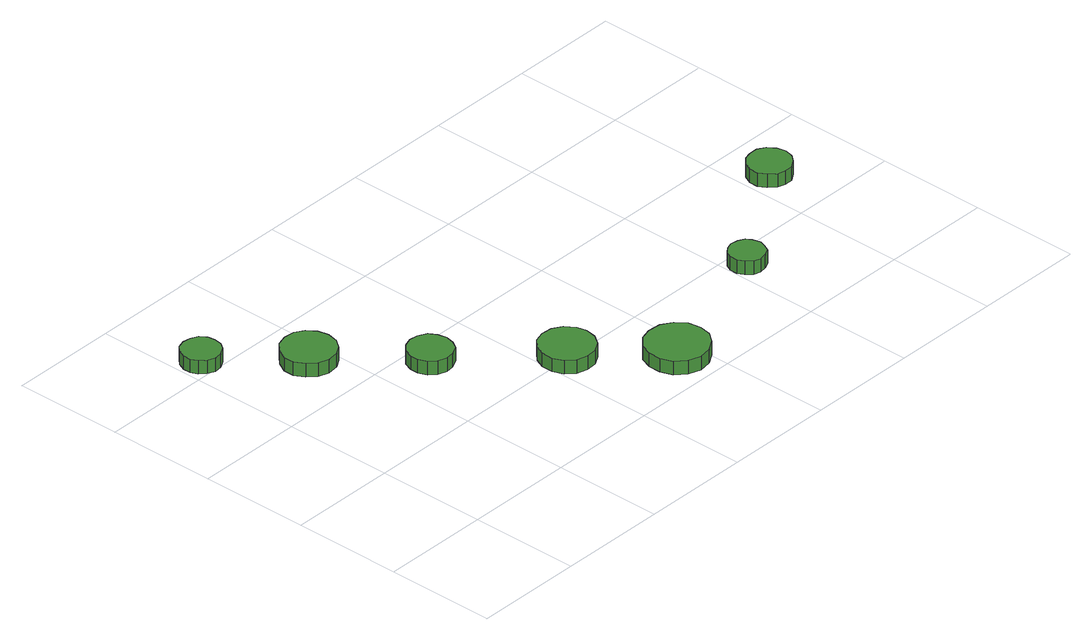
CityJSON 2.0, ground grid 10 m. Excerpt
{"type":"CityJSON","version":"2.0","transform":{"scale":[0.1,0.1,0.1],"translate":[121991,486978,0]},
"CityObjects":{
"tree1":{"type":"SolitaryVegetationObject","attributes":{"function":"something"},"geometry":[{"type":"MultiSurface","lod":"1","boundaries":[[[0,1,2,3,4,5,6,7,8,9,10,11,12,13,14]],[[15,16,17,18,19,20,21,22,23,24,25,26,27,28,29]],[[0,29,28,1]],[[1,28,27,2]],[[2,27,26,3]],[[3,26,25,4]],[[4,25,24,5]],[[5,24,23,6]],[[6,23,22,7]],[[7,22,21,8]],[[8,21,20,9]],[[9,20,19,10]],[[10,19,18,11]],[[11,18,17,12]],[[12,17,16,13]],[[13,16,15,14]],[[14,15,29,0]]]}]},
"tree2":{"type":"SolitaryVegetationObject","attributes":{"function":"something"},"geometry":[{"type":"MultiSurface","lod":"1","boundaries":[[[30,31,32,33,34,35,36,37,38,39,40,41,42,43,44]],[[45,46,47,48,49,50,51,52,53,54,55,56,57,58,59]],[[30,59,58,31]],[[31,58,57,32]],[[32,57,56,33]],[[33,56,55,34]],[[34,55,54,35]],[[35,54,53,36]],[[36,53,52,37]],[[37,52,51,38]],[[38,51,50,39]],[[39,50,49,40]],[[40,49,48,41]],[[41,48,47,42]],[[42,47,46,43]],[[43,46,45,44]],[[44,45,59,30]]]}]},
"tree3":{"type":"SolitaryVegetationObject","attributes":{"function":"something"},"geometry":[{"type":"MultiSurface","lod":"1","boundaries":[[[60,61,62,63,64,65,66,67,68,69,70,71,72,73,74]],[[75,76,77,78,79,80,81,82,83,84,85,86,87,88,89]],[[60,89,88,61]],[[61,88,87,62]],[[62,87,86,63]],[[63,86,85,64]],[[64,85,84,65]],[[65,84,83,66]],[[66,83,82,67]],[[67,82,81,68]],[[68,81,80,69]],[[69,80,79,70]],[[70,79,78,71]],[[71,78,77,72]],[[72,77,76,73]],[[73,76,75,74]],[[74,75,89,60]]]}]},
"tree4":{"type":"SolitaryVegetationObject","attributes":{"function":"something"},"geometry":[{"type":"MultiSurface","lod":"1","boundaries":[[[90,91,92,93,94,95,96,97,98,99,100,101,102,103,104]],[[105,106,107,108,109,110,111,112,113,114,115,116,117,118,119]],[[90,119,118,91]],[[91,118,117,92]],[[92,117,116,93]],[[93,116,115,94]],[[94,115,114,95]],[[95,114,113,96]],[[96,113,112,97]],[[97,112,111,98]],[[98,111,110,99]],[[99,110,109,100]],[[100,109,108,101]],[[101,108,107,102]],[[102,107,106,103]],[[103,106,105,104]],[[104,105,119,90]]]}]},
"tree5":{"type":"SolitaryVegetationObject","attributes":{"function":"something"},"geometry":[{"type":"MultiSurface","lod":"1","boundaries":[[[120,121,122,123,124,125,126,127,128,129,130,131,132,133,134]],[[135,136,137,138,139,140,141,142,143,144,145,146,147,148,149]],[[120,149,148,121]],[[121,148,147,122]],[[122,147,146,123]],[[123,146,145,124]],[[124,145,144,125]],[[125,144,143,126]],[[126,143,142,127]],[[127,142,141,128]],[[128,141,140,129]],[[129,140,139,130]],[[130,139,138,131]],[[131,138,137,132]],[[132,137,136,133]],[[133,136,135,134]],[[134,135,149,120]]]}]},
"tree6":{"type":"SolitaryVegetationObject","attributes":{"function":"something"},"geometry":[{"type":"MultiSurface","lod":"1","boundaries":[[[150,151,152,153,154,155,156,157,158,159,160,161,162,163,164]],[[165,166,167,168,169,170,171,172,173,174,175,176,177,178,179]],[[150,179,178,151]],[[151,178,177,152]],[[152,177,176,153]],[[153,176,175,154]],[[154,175,174,155]],[[155,174,173,156]],[[156,173,172,157]],[[157,172,171,158]],[[158,171,170,159]],[[159,170,169,160]],[[160,169,168,161]],[[161,168,167,162]],[[162,167,166,163]],[[163,166,165,164]],[[164,165,179,150]]]}]},
"tree7":{"type":"SolitaryVegetationObject","attributes":{"function":"something"},"geometry":[{"type":"MultiSurface","lod":"1","boundaries":[[[180,181,182,183,184,185,186,187,188,189,190,191,192,193,194]],[[195,196,197,198,199,200,201,202,203,204,205,206,207,208,209]],[[180,209,208,181]],[[181,208,207,182]],[[182,207,206,183]],[[183,206,205,184]],[[184,205,204,185]],[[185,204,203,186]],[[186,203,202,187]],[[187,202,201,188]],[[188,201,200,189]],[[189,200,199,190]],[[190,199,198,191]],[[191,198,197,192]],[[192,197,196,193]],[[193,196,195,194]],[[194,195,209,180]]]}]}
},
"vertices":[
[38,316,14],[37,323,14],[33,329,14],[26,332,14],[19,333,14],[12,331,14],[7,326,14],[4,319,14],[4,312,14],[7,306,14],[12,301,14],[19,298,14],[26,299,14],[33,303,14],[37,309,14],[37,309,1],[33,303,1],[26,299,1],[19,298,1],[12,301,1],[7,306,1],[4,312,1],[4,319,1],[7,326,1],[12,331,1],[19,333,1],[26,332,1],[33,329,1],[37,323,1],[38,316,1],
[103,252,15],[101,262,15],[95,270,15],[87,275,15],[77,276,15],[67,273,15],[60,266,15],[55,257,15],[55,247,15],[60,238,15],[67,231,15],[77,228,15],[87,229,15],[95,234,15],[101,242,15],[101,242,2],[95,234,2],[87,229,2],[77,228,2],[67,231,2],[60,238,2],[55,247,2],[55,257,2],[60,266,2],[67,273,2],[77,276,2],[87,275,2],[95,270,2],[101,262,2],[103,252,2],
[161,177,17],[159,185,17],[155,192,17],[147,196,17],[139,197,17],[131,194,17],[125,189,17],[122,181,17],[122,173,17],[125,165,17],[131,160,17],[139,157,17],[147,158,17],[155,162,17],[159,169,17],[159,169,4],[155,162,4],[147,158,4],[139,157,4],[131,160,4],[125,165,4],[122,173,4],[122,181,4],[125,189,4],[131,194,4],[139,197,4],[147,196,4],[155,192,4],[159,185,4],[161,177,4],
[241,98,19],[239,107,19],[233,116,19],[224,121,19],[214,122,19],[204,119,19],[197,112,19],[193,103,19],[193,92,19],[197,83,19],[204,76,19],[214,73,19],[224,74,19],[233,79,19],[239,88,19],[239,88,6],[233,79,6],[224,74,6],[214,73,6],[204,76,6],[197,83,6],[193,92,6],[193,103,6],[197,112,6],[204,119,6],[214,122,6],[224,121,6],[233,116,6],[239,107,6],[241,98,6],
[303,31,21],[301,43,21],[294,52,21],[284,58,21],[272,59,21],[261,56,21],[252,48,21],[248,37,21],[248,26,21],[252,15,21],[261,7,21],[272,3,21],[284,5,21],[294,11,21],[301,20,21],[301,20,8],[294,11,8],[284,5,8],[272,3,8],[261,7,8],[252,15,8],[248,26,8],[248,37,8],[252,48,8],[261,56,8],[272,59,8],[284,58,8],[294,52,8],[301,43,8],[303,31,8],
[425,76,22],[423,83,22],[420,88,22],[414,91,22],[407,92,22],[401,90,22],[396,86,22],[393,80,22],[393,73,22],[396,67,22],[401,62,22],[407,60,22],[414,61,22],[420,64,22],[423,70,22],[423,70,9],[420,64,9],[414,61,9],[407,60,9],[401,62,9],[396,67,9],[393,73,9],[393,80,9],[396,86,9],[401,90,9],[407,92,9],[414,91,9],[420,88,9],[423,83,9],[425,76,9],
[538,150,20],[536,158,20],[531,165,20],[524,169,20],[516,169,20],[509,167,20],[503,162,20],[499,154,20],[499,146,20],[503,139,20],[509,133,20],[516,131,20],[524,131,20],[531,136,20],[536,142,20],[536,142,7],[531,136,7],[524,131,7],[516,131,7],[509,133,7],[503,139,7],[499,146,7],[499,154,7],[503,162,7],[509,167,7],[516,169,7],[524,169,7],[531,165,7],[536,158,7],[538,150,7]
]}
